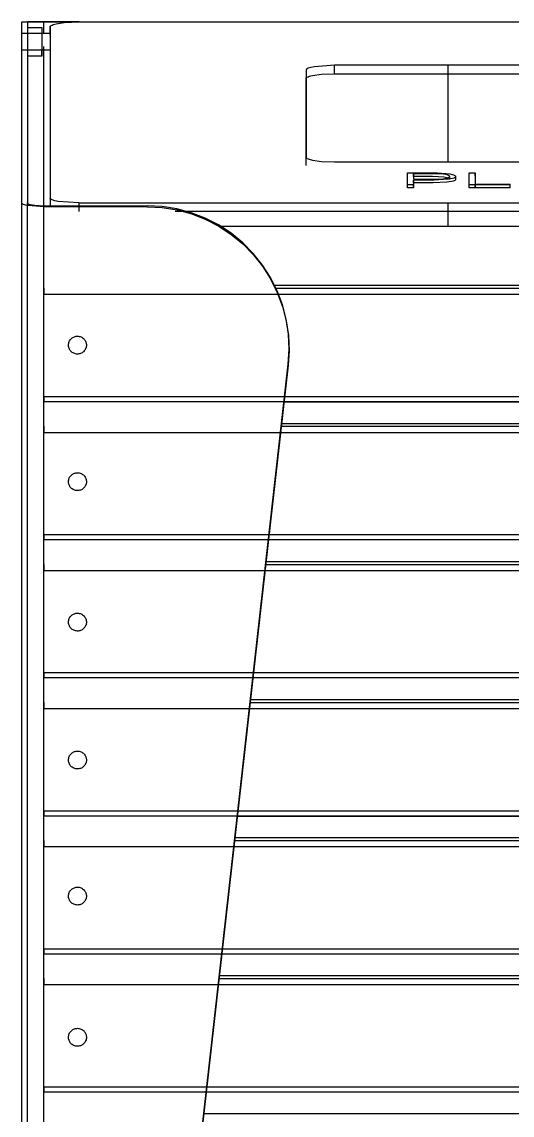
# Model space of a CAD drawing. Header units: millimetres. Extents: x 10366 to 28454, y 24552 to 29702.
# Drawn here: x 21334.5 to 21507, y 27901.2 to 28285.5 of the extents above; entities that cross this region are included whole.
import ezdxf

# ---------------------------------------------------------------- set-up
doc = ezdxf.new("R2010")
doc.units = ezdxf.units.MM
doc.header["$LTSCALE"] = 3
doc.layers.add('DomyÅ›lny', color=7, linetype='Continuous')

msp = doc.modelspace()

# ---------------------------------------------------------------- linework, layer by layer
at = {"layer": 'DomyÅ›lny'}
for p, q in [((21334.54, 28285.47), (21336.54, 28285.47)), ((21334.54, 28221.82), (21334.54, 28285.47)), ((21334.54, 27511.71), (21334.54, 28285.47)), ((21336.54, 28285.47), (21336.54, 28221.82)), ((21336.54, 28283.47), (21341.54, 28283.47)), ((21354.65, 28285.47), (21342.3, 28285.47)), ((21342.3, 28281.47), (21342.3, 28285.47)), ((21342.3, 28285.47), (21484.54, 28285.47)), ((21344.54, 28283.78), (21344.54, 28223.52)), ((21344.54, 28280.82), (21344.54, 28283.78)), ((21354.54, 28285.47), (21714.54, 28285.47)), ((21334.54, 28281.47), (21344.54, 28281.47)), ((21336.54, 28281.47), (21341.54, 28281.47)), ((21344.54, 28275.47), (21334.54, 28275.47)), ((21344.54, 28275.47), (21334.54, 28275.47)), ((21341.54, 28275.47), (21336.54, 28275.47)), ((21342.3, 28220.5), (21342.3, 28276.83)), ((21341.54, 28273.47), (21336.54, 28273.47)), ((21434.54, 28268.52), (21434.54, 28237.96)), ((21444.54, 28267.26), (21444.54, 28270.22)), ((21624.54, 28270.22), (21444.54, 28270.22)), ((21484.54, 28236.26), (21484.54, 28270.22)), ((21434.54, 28235.01), (21434.54, 28265.56)), ((21444.54, 28267.26), (21624.54, 28267.26)), ((21444.54, 28236.26), (21624.54, 28236.26)), ((21470.2, 28228.16), (21470.2, 28232.39)), ((21470.2, 28231.4), (21470.2, 28232.39)), ((21470.2, 28227.17), (21470.2, 28231.4)), ((21472.31, 28232.08), (21472.31, 28230.18)), ((21472.31, 28231.1), (21472.31, 28232.08)), ((21472.31, 28229.88), (21472.31, 28228.16)), ((21472.31, 28228.89), (21472.31, 28229.88)), ((21485.02, 28231.12), (21485.02, 28230.13)), ((21487.13, 28231.12), (21487.13, 28230.14)), ((21491.85, 28231.4), (21491.85, 28232.39)), ((21491.85, 28232.39), (21493.98, 28232.39)), ((21491.85, 28228.16), (21491.85, 28232.39)), ((21491.85, 28227.17), (21491.85, 28231.4)), ((21493.98, 28231.4), (21493.98, 28232.39)), ((21493.98, 28232.39), (21493.98, 28228.46)), ((21493.98, 28231.4), (21493.98, 28227.47)), ((21472.31, 28228.16), (21470.2, 28228.16)), ((21470.2, 28227.17), (21470.2, 28228.16)), ((21472.31, 28227.17), (21470.2, 28227.17)), ((21472.31, 28228.89), (21472.31, 28227.17)), ((21472.31, 28227.17), (21472.31, 28228.16)), ((21506.33, 28228.16), (21491.85, 28228.16)), ((21491.85, 28227.17), (21491.85, 28228.16)), ((21506.33, 28227.17), (21491.85, 28227.17)), ((21493.98, 28228.46), (21506.33, 28228.46)), ((21493.98, 28227.47), (21493.98, 28228.46)), ((21506.33, 28227.47), (21506.33, 28228.46)), ((21506.33, 28227.17), (21506.33, 28228.16)), ((21334.54, 27511.71), (21334.54, 28221.82)), ((21336.54, 27511.71), (21336.54, 28221.82)), ((21344.54, 28223.52), (21344.54, 28220.56)), ((21354.54, 28221.82), (21354.54, 28218.86)), ((21354.54, 28221.82), (21714.54, 28221.82)), ((21484.54, 28213.71), (21484.54, 28221.82)), ((21342.3, 28220.84), (21378.66, 28220.84)), ((21378.62, 28220.5), (21342.3, 28220.5)), ((21342.3, 27511.71), (21342.3, 28220.5)), ((21677.8, 28218.86), (21388.51, 28218.86)), ((21403.73, 28213.71), (21665.34, 28213.71)), ((21403.73, 28213.71), (21665.34, 28213.71)), ((21423.23, 28192.89), (21645.84, 28192.89)), ((21423.24, 28192.88), (21645.84, 28192.88)), ((21423.74, 28191.85), (21645.34, 28191.85)), ((21342.29, 28153.8), (21342.29, 28189.72)), ((21342.29, 28189.72), (21726.78, 28189.72)), ((21355.54, 27520.59), (21428.25, 28165.12)), ((21428.21, 28164.78), (21355.54, 27520.59)), ((21428.21, 28164.78), (21428.25, 28165.12)), ((21342.29, 28153.8), (21726.78, 28153.8)), ((21726.78, 28151.93), (21342.29, 28151.93)), ((21426.76, 28151.93), (21642.31, 28151.93)), ((21342.29, 28141.2), (21726.78, 28141.2)), ((21342.29, 28105.28), (21342.29, 28141.2)), ((21425.79, 28143.33), (21643.28, 28143.33)), ((21425.91, 28144.37), (21643.16, 28144.37)), ((21425.91, 28144.36), (21643.17, 28144.36)), ((21342.29, 28105.28), (21726.78, 28105.28)), ((21726.78, 28103.41), (21342.29, 28103.41)), ((21420.44, 28095.85), (21648.64, 28095.85)), ((21420.44, 28095.84), (21648.64, 28095.84)), ((21342.29, 28056.76), (21342.29, 28092.68)), ((21342.29, 28092.68), (21726.78, 28092.68)), ((21420.32, 28094.81), (21648.76, 28094.81)), ((21342.29, 28056.76), (21726.78, 28056.76)), ((21726.78, 28054.89), (21342.29, 28054.89)), ((21414.85, 28046.29), (21654.23, 28046.29)), ((21414.96, 28047.33), (21654.11, 28047.33)), ((21414.96, 28047.32), (21654.11, 28047.32)), ((21342.29, 28008.24), (21342.29, 28044.16)), ((21342.29, 28044.16), (21726.78, 28044.16)), ((21342.29, 28008.24), (21726.78, 28008.24)), ((21726.78, 28006.37), (21342.29, 28006.37)), ((21410.34, 28006.37), (21658.73, 28006.37)), ((21342.29, 27959.72), (21342.29, 27995.64)), ((21342.29, 27995.64), (21726.78, 27995.64)), ((21409.37, 27997.77), (21659.7, 27997.77)), ((21409.49, 27998.81), (21659.59, 27998.81)), ((21409.49, 27998.8), (21659.59, 27998.8)), ((21342.29, 27959.72), (21726.78, 27959.72)), ((21726.78, 27957.85), (21342.29, 27957.85)), ((21403.9, 27949.25), (21665.18, 27949.25)), ((21404.01, 27950.28), (21665.06, 27950.28)), ((21404.02, 27950.28), (21665.06, 27950.28)), ((21342.29, 27911.2), (21342.29, 27947.12)), ((21342.29, 27947.12), (21726.78, 27947.12)), ((21342.29, 27911.2), (21726.78, 27911.2)), ((21726.78, 27909.33), (21342.29, 27909.33)), ((21398.54, 27901.76), (21670.53, 27901.76)), ((21398.54, 27901.76), (21670.53, 27901.76))]:
    msp.add_line(p, q, dxfattribs=at)
for points in [[(21334.54, 28285.47, 0), (21334.54, 28285.47, 0), (21334.54, 28285.47, 0), (21334.54, 28285.47, 0), (21334.54, 28285.47, 0), (21334.54, 28285.47, 0), (21334.54, 28285.47, 0), (21334.54, 28285.47, 0), (21334.54, 28285.47, 0), (21334.54, 28285.47, 0), (21334.54, 28285.47, 0), (21334.55, 28285.47, 0), (21334.6, 28285.47, 0), (21335.11, 28285.47, 0), (21337.5, 28285.47, 0), (21342.3, 28285.47, 0)], [(21342.3, 28285.47, 0), (21336.54, 28285.47, 0)], [(21336.54, 28283.47, 0), (21336.54, 28283.47, 0), (21336.54, 28283.47, 0), (21336.54, 28283.47, 0), (21336.54, 28283.47, 0), (21336.54, 28283.47, 0), (21336.54, 28283.47, 0), (21336.54, 28283.47, 0), (21336.54, 28283.47, 0), (21336.54, 28283.47, 0), (21336.54, 28283.47, 0), (21336.54, 28283.47, 0), (21336.54, 28283.46, 0), (21336.54, 28283.44, 0), (21336.54, 28283.33, 0), (21336.54, 28282.86, 0), (21336.54, 28278.59, 0), (21336.54, 28274.99, 0), (21336.54, 28273.84, 0), (21336.54, 28273.56, 0), (21336.54, 28273.49, 0), (21336.54, 28273.48, 0), (21336.54, 28273.47, 0), (21336.54, 28273.47, 0), (21336.54, 28273.47, 0), (21336.54, 28273.47, 0), (21336.54, 28273.47, 0), (21336.54, 28273.47, 0), (21336.54, 28273.47, 0), (21336.54, 28273.47, 0), (21336.54, 28273.47, 0), (21336.54, 28273.47, 0), (21336.54, 28273.47, 0), (21336.54, 28273.47, 0)], [(21341.54, 28283.47, 0), (21341.54, 28283.47, 0), (21341.54, 28283.47, 0), (21341.54, 28283.47, 0), (21341.54, 28283.47, 0), (21341.54, 28283.47, 0), (21341.54, 28283.47, 0), (21341.54, 28283.47, 0), (21341.54, 28283.47, 0), (21341.54, 28283.47, 0), (21341.54, 28283.47, 0), (21341.54, 28283.47, 0), (21341.54, 28283.46, 0), (21341.54, 28283.41, 0), (21341.54, 28283.22, 0), (21341.54, 28282.42, 0), (21341.54, 28276.48, 0), (21341.54, 28273.5, 0), (21341.54, 28273.48, 0), (21341.54, 28273.47, 0), (21341.54, 28273.47, 0), (21341.54, 28273.47, 0), (21341.54, 28273.47, 0), (21341.54, 28273.47, 0), (21341.54, 28273.47, 0), (21341.54, 28273.47, 0), (21341.54, 28273.47, 0), (21341.54, 28273.47, 0), (21341.54, 28273.47, 0), (21341.54, 28273.47, 0), (21341.54, 28273.47, 0), (21341.54, 28273.47, 0), (21341.54, 28273.47, 0), (21341.54, 28273.47, 0), (21341.54, 28273.47, 0), (21341.54, 28273.47, 0), (21341.54, 28273.48, 0), (21341.54, 28273.49, 0), (21341.54, 28273.53, 0), (21341.54, 28273.72, 0), (21341.54, 28275.47, 0)], [(21344.54, 28283.78, 0), (21344.54, 28283.82, 0), (21344.55, 28283.86, 0), (21344.57, 28283.9, 0), (21344.59, 28283.95, 0), (21344.62, 28283.99, 0), (21344.65, 28284.03, 0), (21344.74, 28284.12, 0), (21344.85, 28284.2, 0), (21345.16, 28284.36, 0), (21345.54, 28284.52, 0), (21346.58, 28284.8, 0), (21349.48, 28285.24, 0), (21354.54, 28285.47, 0)], [(21336.54, 28281.47, 0), (21336.54, 28281.47, 0), (21336.54, 28281.47, 0), (21336.54, 28281.47, 0), (21336.54, 28281.47, 0), (21336.54, 28281.47, 0), (21336.54, 28281.47, 0), (21336.54, 28281.47, 0), (21336.54, 28281.47, 0), (21336.54, 28281.47, 0), (21336.54, 28281.47, 0), (21336.54, 28281.47, 0), (21336.54, 28281.45, 0), (21336.54, 28281.38, 0), (21336.54, 28281.1, 0), (21336.54, 28278.54, 0), (21336.54, 28276.38, 0), (21336.54, 28275.69, 0), (21336.54, 28275.52, 0), (21336.54, 28275.48, 0), (21336.54, 28275.48, 0), (21336.54, 28275.47, 0), (21336.54, 28275.47, 0), (21336.54, 28275.47, 0), (21336.54, 28275.47, 0), (21336.54, 28275.47, 0), (21336.54, 28275.47, 0), (21336.54, 28275.47, 0), (21336.54, 28275.47, 0), (21336.54, 28275.47, 0), (21336.54, 28275.47, 0), (21336.54, 28275.47, 0), (21336.54, 28275.47, 0)], [(21341.54, 28281.47, 0), (21341.54, 28281.47, 0), (21341.54, 28281.47, 0), (21341.54, 28281.47, 0), (21341.54, 28281.47, 0), (21341.54, 28281.47, 0), (21341.54, 28281.47, 0), (21341.54, 28281.47, 0), (21341.54, 28281.47, 0), (21341.54, 28281.47, 0), (21341.54, 28281.47, 0), (21341.54, 28281.47, 0), (21341.54, 28281.45, 0), (21341.54, 28281.38, 0), (21341.54, 28281.1, 0), (21341.54, 28275.47, 0)], [(21444.54, 28270.22, 0), (21437.47, 28269.72, 0), (21436.17, 28269.45, 0), (21435.24, 28269.15, 0), (21434.92, 28268.99, 0), (21434.8, 28268.91, 0), (21434.7, 28268.83, 0), (21434.63, 28268.75, 0), (21434.6, 28268.71, 0), (21434.58, 28268.67, 0), (21434.56, 28268.63, 0), (21434.55, 28268.6, 0), (21434.54, 28268.56, 0), (21434.54, 28268.52, 0)], [(21434.54, 28265.56, 0), (21434.54, 28265.6, 0), (21434.55, 28265.64, 0), (21434.56, 28265.68, 0), (21434.58, 28265.72, 0), (21434.6, 28265.76, 0), (21434.63, 28265.79, 0), (21434.7, 28265.87, 0), (21434.8, 28265.95, 0), (21434.92, 28266.03, 0), (21435.24, 28266.19, 0), (21435.65, 28266.34, 0), (21436.77, 28266.63, 0), (21439.94, 28267.07, 0), (21444.54, 28267.26, 0)], [(21434.54, 28237.96, 0), (21434.54, 28237.92, 0), (21434.55, 28237.89, 0), (21434.56, 28237.85, 0), (21434.58, 28237.81, 0), (21434.6, 28237.77, 0), (21434.63, 28237.73, 0), (21434.7, 28237.65, 0), (21434.8, 28237.57, 0), (21434.92, 28237.49, 0), (21435.24, 28237.34, 0), (21435.65, 28237.18, 0), (21436.77, 28236.89, 0), (21439.94, 28236.45, 0), (21444.54, 28236.26, 0)], [(21470.2, 28232.39, 0), (21480.81, 28232.36, 0), (21485.15, 28232.01, 0), (21485.89, 28231.86, 0), (21486.45, 28231.7, 0), (21486.67, 28231.6, 0), (21486.85, 28231.51, 0), (21486.92, 28231.46, 0), (21486.98, 28231.41, 0), (21487.03, 28231.36, 0), (21487.07, 28231.31, 0), (21487.1, 28231.25, 0), (21487.11, 28231.22, 0), (21487.12, 28231.2, 0), (21487.13, 28231.17, 0), (21487.13, 28231.14, 0), (21487.13, 28231.11, 0), (21487.13, 28231.08, 0), (21487.12, 28231.05, 0), (21487.12, 28231.03, 0), (21487.09, 28230.97, 0), (21487.06, 28230.92, 0), (21487.02, 28230.87, 0), (21486.96, 28230.81, 0), (21486.9, 28230.76, 0), (21486.74, 28230.67, 0), (21486.54, 28230.58, 0), (21486.02, 28230.41, 0), (21484.49, 28230.14, 0), (21479.64, 28229.88, 0), (21472.31, 28229.88, 0)], [(21472.31, 28230.18, 0), (21480.77, 28230.22, 0), (21482.61, 28230.33, 0), (21483.96, 28230.53, 0), (21484.43, 28230.65, 0), (21484.61, 28230.72, 0), (21484.76, 28230.79, 0), (21484.88, 28230.87, 0), (21484.92, 28230.91, 0), (21484.96, 28230.95, 0), (21484.99, 28230.99, 0), (21485.01, 28231.04, 0), (21485.01, 28231.06, 0), (21485.02, 28231.08, 0), (21485.02, 28231.1, 0), (21485.02, 28231.13, 0), (21485.02, 28231.15, 0), (21485.01, 28231.17, 0), (21485.01, 28231.19, 0), (21485, 28231.21, 0), (21484.98, 28231.26, 0), (21484.95, 28231.3, 0), (21484.91, 28231.34, 0), (21484.86, 28231.38, 0), (21484.73, 28231.46, 0), (21484.58, 28231.53, 0), (21484.16, 28231.66, 0), (21482.92, 28231.89, 0), (21479.04, 28232.08, 0), (21472.31, 28232.08, 0)], [(21485.02, 28230.13, 0), (21485.02, 28230.16, 0), (21485.02, 28230.18, 0), (21485.01, 28230.2, 0), (21485, 28230.22, 0), (21484.98, 28230.26, 0), (21484.95, 28230.31, 0), (21484.91, 28230.35, 0), (21484.87, 28230.39, 0), (21484.74, 28230.47, 0), (21484.59, 28230.54, 0), (21484.18, 28230.67, 0), (21482.95, 28230.9, 0), (21479.06, 28231.1, 0), (21472.31, 28231.1, 0)], [(21487.13, 28230.14, 0), (21487.13, 28230.08, 0), (21487.11, 28230.03, 0), (21487.09, 28229.98, 0), (21487.06, 28229.93, 0), (21487.02, 28229.88, 0), (21486.97, 28229.83, 0), (21486.84, 28229.74, 0), (21486.67, 28229.65, 0), (21486.23, 28229.48, 0), (21485.64, 28229.34, 0), (21484.03, 28229.1, 0), (21479.21, 28228.9, 0), (21472.31, 28228.89, 0)], [(21342.3, 28220.5, 0), (21336.73, 28220.9, 0), (21335.79, 28221.1, 0), (21335.1, 28221.32, 0), (21334.86, 28221.44, 0), (21334.76, 28221.51, 0), (21334.68, 28221.57, 0), (21334.62, 28221.63, 0), (21334.59, 28221.66, 0), (21334.57, 28221.69, 0), (21334.56, 28221.72, 0), (21334.55, 28221.76, 0), (21334.54, 28221.79, 0), (21334.54, 28221.82, 0)], [(21336.54, 28221.82, 0), (21336.54, 28221.8, 0), (21336.55, 28221.77, 0), (21336.56, 28221.75, 0), (21336.57, 28221.72, 0), (21336.59, 28221.69, 0), (21336.63, 28221.64, 0), (21336.69, 28221.6, 0), (21336.76, 28221.55, 0), (21336.95, 28221.46, 0), (21337.48, 28221.28, 0), (21339.05, 28221.01, 0), (21342.3, 28220.84, 0)], [(21354.54, 28221.82, 0), (21347.34, 28222.34, 0), (21346.12, 28222.6, 0), (21345.24, 28222.89, 0), (21344.93, 28223.05, 0), (21344.81, 28223.12, 0), (21344.71, 28223.21, 0), (21344.63, 28223.28, 0), (21344.6, 28223.32, 0), (21344.58, 28223.36, 0), (21344.56, 28223.4, 0), (21344.55, 28223.44, 0), (21344.54, 28223.48, 0), (21344.54, 28223.52, 0)], [(21378.62, 28220.5, 0), (21383.96, 28220.21, 0), (21389.21, 28219.36, 0), (21394.33, 28217.96, 0), (21399.22, 28216.04, 0), (21403.89, 28213.62, 0), (21408.23, 28210.75, 0), (21412.26, 28207.43, 0), (21415.91, 28203.73, 0), (21419.2, 28199.59, 0), (21422.05, 28195.11, 0), (21424.4, 28190.38, 0), (21426.24, 28185.44, 0), (21427.54, 28180.37, 0), (21428.3, 28175.21, 0), (21428.53, 28170.01, 0), (21428.21, 28164.78, 0)], [(21428.25, 28165.12, 0), (21428.57, 28170.45, 0), (21428.32, 28175.74, 0), (21427.52, 28180.98, 0), (21426.19, 28186.06, 0), (21424.33, 28190.97, 0), (21422, 28195.62, 0), (21419.18, 28200.01, 0), (21415.94, 28204.07, 0), (21412.23, 28207.83, 0), (21408.12, 28211.2, 0), (21403.69, 28214.09, 0), (21399, 28216.5, 0), (21394.1, 28218.39, 0), (21389.05, 28219.74, 0), (21383.91, 28220.56, 0), (21378.66, 28220.84, 0)], [(21342.29, 28191.85, 0), (21342.29, 28191.82, 0), (21342.29, 28191.72, 0), (21342.29, 28191.29, 0), (21342.29, 28189.72, 0)], [(21342.29, 28153.8, 0), (21342.29, 28152.41, 0), (21342.29, 28152.03, 0), (21342.29, 28151.94, 0), (21342.29, 28151.93, 0), (21342.29, 28151.93, 0), (21342.29, 28151.93, 0), (21342.29, 28151.93, 0), (21342.29, 28151.93, 0), (21342.29, 28151.93, 0), (21342.29, 28151.93, 0), (21342.29, 28151.93, 0), (21342.29, 28151.93, 0), (21342.29, 28151.93, 0), (21342.29, 28151.93, 0), (21342.29, 28151.93, 0), (21342.29, 28151.93, 0), (21342.29, 28151.93, 0), (21342.29, 28151.93, 0), (21342.29, 28151.93, 0), (21342.29, 28151.93, 0), (21342.29, 28151.93, 0), (21342.29, 28151.93, 0)], [(21342.29, 28143.33, 0), (21342.29, 28143.3, 0), (21342.29, 28143.2, 0), (21342.29, 28142.77, 0), (21342.29, 28141.2, 0)], [(21342.29, 28105.28, 0), (21342.29, 28103.89, 0), (21342.29, 28103.51, 0), (21342.29, 28103.42, 0), (21342.29, 28103.41, 0), (21342.29, 28103.41, 0), (21342.29, 28103.41, 0), (21342.29, 28103.41, 0), (21342.29, 28103.41, 0), (21342.29, 28103.41, 0), (21342.29, 28103.41, 0), (21342.29, 28103.41, 0), (21342.29, 28103.41, 0), (21342.29, 28103.41, 0), (21342.29, 28103.41, 0), (21342.29, 28103.41, 0), (21342.29, 28103.41, 0), (21342.29, 28103.41, 0), (21342.29, 28103.41, 0), (21342.29, 28103.41, 0), (21342.29, 28103.41, 0), (21342.29, 28103.41, 0), (21342.29, 28103.41, 0)], [(21342.29, 28094.81, 0), (21342.29, 28094.78, 0), (21342.29, 28094.68, 0), (21342.29, 28094.25, 0), (21342.29, 28092.68, 0)], [(21342.29, 28056.76, 0), (21342.29, 28055.37, 0), (21342.29, 28054.99, 0), (21342.29, 28054.9, 0), (21342.29, 28054.89, 0), (21342.29, 28054.89, 0), (21342.29, 28054.89, 0), (21342.29, 28054.89, 0), (21342.29, 28054.89, 0), (21342.29, 28054.89, 0), (21342.29, 28054.89, 0), (21342.29, 28054.89, 0), (21342.29, 28054.89, 0), (21342.29, 28054.89, 0), (21342.29, 28054.89, 0), (21342.29, 28054.89, 0), (21342.29, 28054.89, 0), (21342.29, 28054.89, 0), (21342.29, 28054.89, 0), (21342.29, 28054.89, 0), (21342.29, 28054.89, 0), (21342.29, 28054.89, 0), (21342.29, 28054.89, 0)], [(21342.29, 28046.29, 0), (21342.29, 28046.26, 0), (21342.29, 28046.16, 0), (21342.29, 28045.73, 0), (21342.29, 28044.16, 0)], [(21342.29, 28008.24, 0), (21342.29, 28006.85, 0), (21342.29, 28006.47, 0), (21342.29, 28006.38, 0), (21342.29, 28006.37, 0), (21342.29, 28006.37, 0), (21342.29, 28006.37, 0), (21342.29, 28006.37, 0), (21342.29, 28006.37, 0), (21342.29, 28006.37, 0), (21342.29, 28006.37, 0), (21342.29, 28006.37, 0), (21342.29, 28006.37, 0), (21342.29, 28006.37, 0), (21342.29, 28006.37, 0), (21342.29, 28006.37, 0), (21342.29, 28006.37, 0), (21342.29, 28006.37, 0), (21342.29, 28006.37, 0), (21342.29, 28006.37, 0), (21342.29, 28006.37, 0), (21342.29, 28006.37, 0), (21342.29, 28006.37, 0)], [(21342.29, 27997.77, 0), (21342.29, 27997.74, 0), (21342.29, 27997.64, 0), (21342.29, 27997.21, 0), (21342.29, 27995.64, 0)], [(21342.29, 27959.72, 0), (21342.29, 27958.33, 0), (21342.29, 27957.95, 0), (21342.29, 27957.86, 0), (21342.29, 27957.85, 0), (21342.29, 27957.85, 0), (21342.29, 27957.85, 0), (21342.29, 27957.85, 0), (21342.29, 27957.85, 0), (21342.29, 27957.85, 0), (21342.29, 27957.85, 0), (21342.29, 27957.85, 0), (21342.29, 27957.85, 0), (21342.29, 27957.85, 0), (21342.29, 27957.85, 0), (21342.29, 27957.85, 0), (21342.29, 27957.85, 0), (21342.29, 27957.85, 0), (21342.29, 27957.85, 0), (21342.29, 27957.85, 0), (21342.29, 27957.85, 0), (21342.29, 27957.85, 0), (21342.29, 27957.85, 0)], [(21342.29, 27949.25, 0), (21342.29, 27949.22, 0), (21342.29, 27949.12, 0), (21342.29, 27948.69, 0), (21342.29, 27947.12, 0)], [(21342.29, 27911.2, 0), (21342.29, 27909.81, 0), (21342.29, 27909.43, 0), (21342.29, 27909.34, 0), (21342.29, 27909.33, 0), (21342.29, 27909.33, 0), (21342.29, 27909.33, 0), (21342.29, 27909.33, 0), (21342.29, 27909.33, 0), (21342.29, 27909.33, 0), (21342.29, 27909.33, 0), (21342.29, 27909.33, 0), (21342.29, 27909.33, 0), (21342.29, 27909.33, 0), (21342.29, 27909.33, 0), (21342.29, 27909.33, 0), (21342.29, 27909.33, 0), (21342.29, 27909.33, 0), (21342.29, 27909.33, 0), (21342.29, 27909.33, 0), (21342.29, 27909.33, 0), (21342.29, 27909.33, 0), (21342.29, 27909.33, 0)]]:
    msp.add_polyline3d(points, dxfattribs=at)
for points in [[(21351, 28171.34, 0), (21350.96, 28171.62, 0), (21350.95, 28171.91, 0), (21350.97, 28172.21, 0), (21351.02, 28172.51, 0), (21351.1, 28172.82, 0), (21351.21, 28173.12, 0), (21351.36, 28173.41, 0), (21351.53, 28173.68, 0), (21351.73, 28173.94, 0), (21351.96, 28174.17, 0), (21352.21, 28174.38, 0), (21352.47, 28174.55, 0), (21352.74, 28174.7, 0), (21353.02, 28174.82, 0), (21353.3, 28174.91, 0), (21353.57, 28174.97, 0), (21353.85, 28175, 0), (21354.15, 28175.01, 0), (21354.45, 28174.99, 0), (21354.75, 28174.94, 0), (21355.06, 28174.86, 0), (21355.36, 28174.75, 0), (21355.65, 28174.61, 0), (21355.92, 28174.43, 0), (21356.18, 28174.23, 0), (21356.41, 28174.01, 0), (21356.62, 28173.76, 0), (21356.79, 28173.5, 0), (21356.94, 28173.23, 0), (21357.06, 28172.95, 0), (21357.15, 28172.67, 0), (21357.21, 28172.4, 0), (21357.24, 28172.12, 0), (21357.25, 28171.82, 0), (21357.24, 28171.52, 0), (21357.19, 28171.22, 0), (21357.11, 28170.92, 0), (21356.99, 28170.62, 0), (21356.85, 28170.33, 0), (21356.68, 28170.05, 0), (21356.47, 28169.8, 0), (21356.25, 28169.56, 0), (21356, 28169.36, 0), (21355.74, 28169.18, 0), (21355.47, 28169.03, 0), (21355.19, 28168.92, 0), (21354.91, 28168.83, 0), (21354.64, 28168.77, 0), (21354.35, 28168.73, 0), (21354.06, 28168.72, 0), (21353.76, 28168.74, 0), (21353.46, 28168.79, 0), (21353.15, 28168.87, 0), (21352.85, 28168.98, 0), (21352.56, 28169.13, 0), (21352.28, 28169.3, 0), (21352.03, 28169.5, 0), (21351.8, 28169.73, 0), (21351.59, 28169.97, 0), (21351.41, 28170.23, 0), (21351.27, 28170.5, 0), (21351.15, 28170.78, 0), (21351.06, 28171.06, 0)], [(21351, 28123.33, 0), (21350.96, 28123.61, 0), (21350.95, 28123.91, 0), (21350.97, 28124.21, 0), (21351.02, 28124.51, 0), (21351.1, 28124.82, 0), (21351.21, 28125.11, 0), (21351.36, 28125.4, 0), (21351.53, 28125.68, 0), (21351.73, 28125.93, 0), (21351.96, 28126.17, 0), (21352.21, 28126.37, 0), (21352.47, 28126.55, 0), (21352.74, 28126.7, 0), (21353.02, 28126.81, 0), (21353.3, 28126.9, 0), (21353.57, 28126.96, 0), (21353.85, 28127, 0), (21354.15, 28127.01, 0), (21354.45, 28126.99, 0), (21354.75, 28126.94, 0), (21355.06, 28126.86, 0), (21355.36, 28126.75, 0), (21355.65, 28126.6, 0), (21355.92, 28126.43, 0), (21356.18, 28126.23, 0), (21356.41, 28126, 0), (21356.62, 28125.76, 0), (21356.79, 28125.5, 0), (21356.94, 28125.23, 0), (21357.06, 28124.95, 0), (21357.15, 28124.67, 0), (21357.21, 28124.39, 0), (21357.24, 28124.11, 0), (21357.25, 28123.82, 0), (21357.24, 28123.52, 0), (21357.19, 28123.22, 0), (21357.11, 28122.91, 0), (21356.99, 28122.61, 0), (21356.85, 28122.32, 0), (21356.68, 28122.05, 0), (21356.47, 28121.79, 0), (21356.25, 28121.56, 0), (21356, 28121.35, 0), (21355.74, 28121.18, 0), (21355.47, 28121.03, 0), (21355.19, 28120.91, 0), (21354.91, 28120.83, 0), (21354.64, 28120.77, 0), (21354.35, 28120.73, 0), (21354.06, 28120.72, 0), (21353.76, 28120.74, 0), (21353.46, 28120.79, 0), (21353.15, 28120.87, 0), (21352.85, 28120.98, 0), (21352.56, 28121.12, 0), (21352.28, 28121.3, 0), (21352.03, 28121.5, 0), (21351.8, 28121.72, 0), (21351.59, 28121.97, 0), (21351.41, 28122.23, 0), (21351.27, 28122.5, 0), (21351.15, 28122.78, 0), (21351.06, 28123.06, 0)], [(21351, 28074, 0), (21350.96, 28074.28, 0), (21350.95, 28074.57, 0), (21350.97, 28074.87, 0), (21351.02, 28075.17, 0), (21351.1, 28075.48, 0), (21351.21, 28075.78, 0), (21351.36, 28076.07, 0), (21351.53, 28076.34, 0), (21351.73, 28076.6, 0), (21351.96, 28076.83, 0), (21352.21, 28077.03, 0), (21352.47, 28077.21, 0), (21352.74, 28077.36, 0), (21353.02, 28077.48, 0), (21353.3, 28077.56, 0), (21353.57, 28077.62, 0), (21353.85, 28077.66, 0), (21354.15, 28077.67, 0), (21354.45, 28077.65, 0), (21354.75, 28077.6, 0), (21355.06, 28077.52, 0), (21355.36, 28077.41, 0), (21355.65, 28077.27, 0), (21355.92, 28077.09, 0), (21356.18, 28076.89, 0), (21356.41, 28076.67, 0), (21356.62, 28076.42, 0), (21356.79, 28076.16, 0), (21356.94, 28075.89, 0), (21357.06, 28075.61, 0), (21357.15, 28075.33, 0), (21357.21, 28075.06, 0), (21357.24, 28074.78, 0), (21357.25, 28074.48, 0), (21357.24, 28074.18, 0), (21357.19, 28073.88, 0), (21357.11, 28073.57, 0), (21356.99, 28073.27, 0), (21356.85, 28072.98, 0), (21356.68, 28072.71, 0), (21356.47, 28072.45, 0), (21356.25, 28072.22, 0), (21356, 28072.02, 0), (21355.74, 28071.84, 0), (21355.47, 28071.69, 0), (21355.19, 28071.58, 0), (21354.91, 28071.49, 0), (21354.64, 28071.43, 0), (21354.35, 28071.39, 0), (21354.06, 28071.38, 0), (21353.76, 28071.4, 0), (21353.46, 28071.45, 0), (21353.15, 28071.53, 0), (21352.85, 28071.64, 0), (21352.56, 28071.79, 0), (21352.28, 28071.96, 0), (21352.03, 28072.16, 0), (21351.8, 28072.39, 0), (21351.59, 28072.63, 0), (21351.41, 28072.89, 0), (21351.27, 28073.16, 0), (21351.15, 28073.44, 0), (21351.06, 28073.72, 0)], [(21351, 28025.52, 0), (21350.96, 28025.8, 0), (21350.95, 28026.09, 0), (21350.97, 28026.39, 0), (21351.02, 28026.69, 0), (21351.1, 28027, 0), (21351.21, 28027.3, 0), (21351.36, 28027.59, 0), (21351.53, 28027.86, 0), (21351.73, 28028.12, 0), (21351.96, 28028.35, 0), (21352.21, 28028.56, 0), (21352.47, 28028.73, 0), (21352.74, 28028.88, 0), (21353.02, 28029, 0), (21353.3, 28029.09, 0), (21353.57, 28029.15, 0), (21353.85, 28029.18, 0), (21354.15, 28029.19, 0), (21354.45, 28029.17, 0), (21354.75, 28029.12, 0), (21355.06, 28029.04, 0), (21355.36, 28028.93, 0), (21355.65, 28028.79, 0), (21355.92, 28028.61, 0), (21356.18, 28028.41, 0), (21356.41, 28028.19, 0), (21356.62, 28027.94, 0), (21356.79, 28027.68, 0), (21356.94, 28027.41, 0), (21357.06, 28027.13, 0), (21357.15, 28026.85, 0), (21357.21, 28026.58, 0), (21357.24, 28026.3, 0), (21357.25, 28026.01, 0), (21357.24, 28025.7, 0), (21357.19, 28025.4, 0), (21357.11, 28025.1, 0), (21356.99, 28024.8, 0), (21356.85, 28024.51, 0), (21356.68, 28024.23, 0), (21356.47, 28023.98, 0), (21356.25, 28023.74, 0), (21356, 28023.54, 0), (21355.74, 28023.36, 0), (21355.47, 28023.21, 0), (21355.19, 28023.1, 0), (21354.91, 28023.01, 0), (21354.64, 28022.95, 0), (21354.35, 28022.91, 0), (21354.06, 28022.9, 0), (21353.76, 28022.92, 0), (21353.46, 28022.97, 0), (21353.15, 28023.05, 0), (21352.85, 28023.16, 0), (21352.56, 28023.31, 0), (21352.28, 28023.48, 0), (21352.03, 28023.68, 0), (21351.8, 28023.91, 0), (21351.59, 28024.15, 0), (21351.41, 28024.41, 0), (21351.27, 28024.68, 0), (21351.15, 28024.96, 0), (21351.06, 28025.24, 0)], [(21351, 27977.7, 0), (21350.96, 27977.98, 0), (21350.95, 27978.27, 0), (21350.97, 27978.57, 0), (21351.02, 27978.88, 0), (21351.1, 27979.18, 0), (21351.21, 27979.48, 0), (21351.36, 27979.77, 0), (21351.53, 27980.05, 0), (21351.73, 27980.3, 0), (21351.96, 27980.53, 0), (21352.21, 27980.74, 0), (21352.47, 27980.92, 0), (21352.74, 27981.06, 0), (21353.02, 27981.18, 0), (21353.3, 27981.27, 0), (21353.57, 27981.33, 0), (21353.85, 27981.36, 0), (21354.15, 27981.37, 0), (21354.45, 27981.35, 0), (21354.75, 27981.31, 0), (21355.06, 27981.23, 0), (21355.36, 27981.11, 0), (21355.65, 27980.97, 0), (21355.92, 27980.8, 0), (21356.18, 27980.59, 0), (21356.41, 27980.37, 0), (21356.62, 27980.12, 0), (21356.79, 27979.86, 0), (21356.94, 27979.59, 0), (21357.06, 27979.32, 0), (21357.15, 27979.04, 0), (21357.21, 27978.76, 0), (21357.24, 27978.48, 0), (21357.25, 27978.19, 0), (21357.24, 27977.89, 0), (21357.19, 27977.58, 0), (21357.11, 27977.28, 0), (21356.99, 27976.98, 0), (21356.85, 27976.69, 0), (21356.68, 27976.41, 0), (21356.47, 27976.16, 0), (21356.25, 27975.93, 0), (21356, 27975.72, 0), (21355.74, 27975.54, 0), (21355.47, 27975.4, 0), (21355.19, 27975.28, 0), (21354.91, 27975.19, 0), (21354.64, 27975.13, 0), (21354.35, 27975.1, 0), (21354.06, 27975.09, 0), (21353.76, 27975.11, 0), (21353.46, 27975.15, 0), (21353.15, 27975.23, 0), (21352.85, 27975.35, 0), (21352.56, 27975.49, 0), (21352.28, 27975.66, 0), (21352.03, 27975.87, 0), (21351.8, 27976.09, 0), (21351.59, 27976.34, 0), (21351.41, 27976.6, 0), (21351.27, 27976.87, 0), (21351.15, 27977.14, 0), (21351.06, 27977.42, 0)], [(21351, 27928.07, 0), (21350.96, 27928.35, 0), (21350.95, 27928.65, 0), (21350.97, 27928.95, 0), (21351.02, 27929.25, 0), (21351.1, 27929.56, 0), (21351.21, 27929.86, 0), (21351.36, 27930.15, 0), (21351.53, 27930.42, 0), (21351.73, 27930.68, 0), (21351.96, 27930.91, 0), (21352.21, 27931.11, 0), (21352.47, 27931.29, 0), (21352.74, 27931.44, 0), (21353.02, 27931.55, 0), (21353.3, 27931.64, 0), (21353.57, 27931.7, 0), (21353.85, 27931.74, 0), (21354.15, 27931.75, 0), (21354.45, 27931.73, 0), (21354.75, 27931.68, 0), (21355.06, 27931.6, 0), (21355.36, 27931.49, 0), (21355.65, 27931.34, 0), (21355.92, 27931.17, 0), (21356.18, 27930.97, 0), (21356.41, 27930.74, 0), (21356.62, 27930.5, 0), (21356.79, 27930.24, 0), (21356.94, 27929.97, 0), (21357.06, 27929.69, 0), (21357.15, 27929.41, 0), (21357.21, 27929.13, 0), (21357.24, 27928.85, 0), (21357.25, 27928.56, 0), (21357.24, 27928.26, 0), (21357.19, 27927.96, 0), (21357.11, 27927.65, 0), (21356.99, 27927.35, 0), (21356.85, 27927.06, 0), (21356.68, 27926.79, 0), (21356.47, 27926.53, 0), (21356.25, 27926.3, 0), (21356, 27926.1, 0), (21355.74, 27925.92, 0), (21355.47, 27925.77, 0), (21355.19, 27925.65, 0), (21354.91, 27925.57, 0), (21354.64, 27925.51, 0), (21354.35, 27925.47, 0), (21354.06, 27925.46, 0), (21353.76, 27925.48, 0), (21353.46, 27925.53, 0), (21353.15, 27925.61, 0), (21352.85, 27925.72, 0), (21352.56, 27925.86, 0), (21352.28, 27926.04, 0), (21352.03, 27926.24, 0), (21351.8, 27926.46, 0), (21351.59, 27926.71, 0), (21351.41, 27926.97, 0), (21351.27, 27927.24, 0), (21351.15, 27927.52, 0), (21351.06, 27927.8, 0)]]:
    msp.add_polyline3d(points, close=True, dxfattribs=at)

doc.saveas('drawing.dxf')
